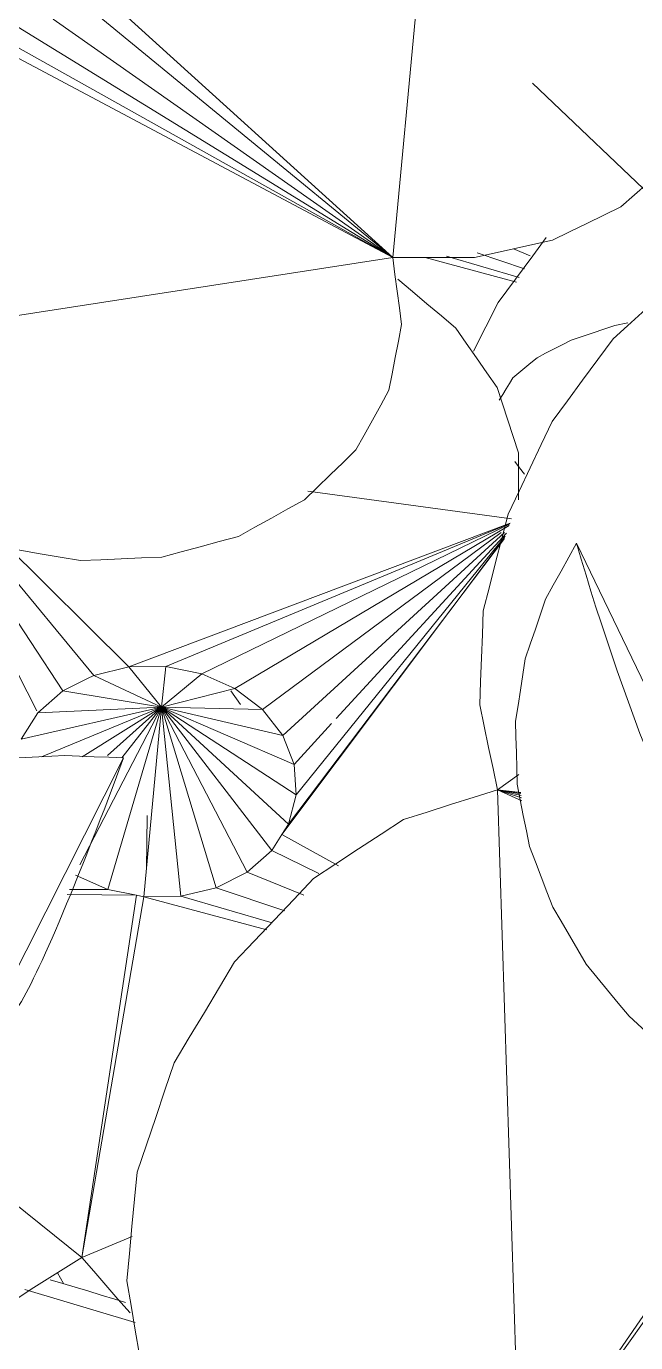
# Model space of a CAD drawing. Header units: metres. Extents: x -18.34 to -13.25, y -25.49 to -16.26.
# Drawn here: x -14.8876 to -14.8515, y -21.1851 to -21.1071 of the extents above; entities that cross this region are included whole.
import ezdxf

# ---------------------------------------------------------------- set-up
doc = ezdxf.new("R2010")
doc.units = ezdxf.units.M
doc.layers.add('Importações nas famílias', color=7, linetype='Continuous', lineweight=5)
doc.layers.add('Vegetação', color=7, linetype='Continuous', lineweight=5)

# ---------------------------------------------------------------- blocks, each defined once
blk = doc.blocks.new('Planta_pergolado_12200 - plantas pergolado_skp_Component_17-V3988-Pavimento 02 - Executivo')
at = {"layer": 'Importações nas famílias', "color": 9}
for p, q in [((-0.095809, 0.095989), (-0.093403, 0.094332)), ((-0.092362, 0.083996), (-0.094167, 0.083421)), ((-0.093433, 0.083388), (-0.092347, 0.083762)), ((-0.082161, 0.081909), (-0.081902, 0.079866)), ((-0.081602, 0.077504), (-0.079372, 0.059948)), ((-0.081211, 0.057591), (-0.085255, 0.061594)), ((-0.081252, 0.057532), (-0.08407, 0.060209)), ((-0.082884, 0.058831), (-0.081317, 0.057438)), ((-0.08219, 0.057956), (-0.081403, 0.057316)), ((-0.082106, 0.057623), (-0.0815, 0.057178))]:
    blk.add_line(p, q, dxfattribs=at)
at = {"layer": 'Importações nas famílias', "color": 9, "flags": 128}
for points in [[(-0.131002, 0.122107), (-0.132439, 0.122838), (-0.133876, 0.123569)], [(-0.127154, 0.119256), (-0.128233, 0.120056), (-0.129617, 0.121081), (-0.131002, 0.122107)], [(-0.077771, 0.084293), (-0.079031, 0.084979), (-0.080292, 0.085666)], [(-0.072935, 0.080649), (-0.074144, 0.08156), (-0.075353, 0.082471), (-0.076562, 0.083382), (-0.077771, 0.084293)], [(-0.068634, 0.076355), (-0.069709, 0.077428), (-0.070784, 0.078502), (-0.07186, 0.079575), (-0.072935, 0.080649)], [(-0.065161, 0.071702), (-0.066029, 0.072865), (-0.066898, 0.074028), (-0.067766, 0.075191), (-0.068634, 0.076355)], [(-0.062754, 0.067009), (-0.063356, 0.068182), (-0.063958, 0.069356), (-0.064559, 0.070529), (-0.065161, 0.071702)], [(-0.062272, 0.065204), (-0.062459, 0.065906), (-0.062754, 0.067009)]]:
    blk.add_lwpolyline(points, dxfattribs=at)
blk = doc.blocks.new('Planta_pergolado_12200 - plantas pergolado_skp_Component_16-V3989-Pavimento 02 - Executivo')
blk.add_blockref('Planta_pergolado_12200 - plantas pergolado_skp_Component_17-V3988-Pavimento 02 - Executivo', (0, 0))
blk = doc.blocks.new('Planta_pergolado_12200 - plantas pergolado_skp_-V4002-Pavimento 02 - Executivo')
blk.add_blockref('Planta_pergolado_12200 - plantas pergolado_skp_Component_16-V3989-Pavimento 02 - Executivo', (0, 0))
blk = doc.blocks.new('Planta_pergolado_12200 - plantas pergolado_skp_-V4003-Pavimento 02 - Executivo')
blk.add_blockref('Planta_pergolado_12200 - plantas pergolado_skp_-V4002-Pavimento 02 - Executivo', (0, 0))
blk = doc.blocks.new('Planta_pergolado_12200 - plantas pergolado_skp_-V4061-Pavimento 02 - Executivo')
blk.add_blockref('Planta_pergolado_12200 - plantas pergolado_skp_-V4003-Pavimento 02 - Executivo', (0, 0))
blk = doc.blocks.new('Planta_pergolado_12200 - plantas pergolado_skp_Component_12-V2193-Pavimento 02 - Executivo')
at = {"layer": 'Importações nas famílias', "color": 9}
blk.add_line((-0.191439, -0.143614), (-0.189474, -0.150136), dxfattribs=at)
at = {"layer": 'Importações nas famílias', "color": 9, "flags": 128}
for points in [[(-0.202731, -0.139592), (-0.202592, -0.138675), (-0.202453, -0.137757), (-0.202314, -0.136839)], [(-0.20266, -0.14319), (-0.202678, -0.142291), (-0.202696, -0.141391), (-0.202713, -0.140492), (-0.202731, -0.139592)], [(-0.201964, -0.146631), (-0.202138, -0.145771), (-0.202312, -0.144911), (-0.202486, -0.14405), (-0.20266, -0.14319)], [(-0.190263, -0.144177), (-0.190064, -0.144818), (-0.189817, -0.145615), (-0.189569, -0.146412)], [(-0.200659, -0.149834), (-0.200985, -0.149034), (-0.201311, -0.148233), (-0.201638, -0.147432), (-0.201964, -0.146631)], [(-0.189569, -0.146412), (-0.189353, -0.147155), (-0.189136, -0.147898), (-0.18892, -0.148641)], [(-0.198775, -0.152725), (-0.199246, -0.152002), (-0.199717, -0.15128), (-0.200188, -0.150557), (-0.200659, -0.149834)], [(-0.196357, -0.155234), (-0.196962, -0.154607), (-0.197566, -0.15398), (-0.19817, -0.153352), (-0.198775, -0.152725)], [(-0.193462, -0.157305), (-0.194186, -0.156787), (-0.194909, -0.15627), (-0.195633, -0.155752), (-0.196357, -0.155234)], [(-0.191809, -0.158096), (-0.192635, -0.1577), (-0.193462, -0.157305)]]:
    blk.add_lwpolyline(points, dxfattribs=at)
blk = doc.blocks.new('Planta_pergolado_12200 - plantas pergolado_skp_Component_16-V4068-Pavimento 02 - Executivo')
at = {"extrusion": (0, 0, -1), "zscale": -1, "rotation": 180}
blk.add_blockref('Planta_pergolado_12200 - plantas pergolado_skp_Component_12-V2193-Pavimento 02 - Executivo', (0, 0), dxfattribs=at)
blk = doc.blocks.new('Planta_pergolado_12200 - plantas pergolado_skp_Component_12-V968-Pavimento 02 - Executivo')
at = {"layer": 'Importações nas famílias', "color": 9}
blk.add_line((-0.154012, -0.137937), (-0.154821, -0.137363), dxfattribs=at)
blk = doc.blocks.new('Planta_pergolado_12200 - plantas pergolado_skp_Component_17-V4077-Pavimento 02 - Executivo')
at = {"layer": 'Importações nas famílias', "color": 9}
for p, q in [((-0.165864, 0.173814), (-0.187581, 0.146773)), ((-0.143795, 0.155285), (-0.155187, 0.149428)), ((-0.144634, 0.154043), (-0.154016, 0.147903)), ((-0.153093, 0.146066), (-0.14485, 0.152874)), ((-0.152599, 0.143983), (-0.145284, 0.151351)), ((-0.155305, 0.149368), (-0.156873, 0.15036)), ((-0.154978, 0.142053), (-0.156873, 0.15036)), ((-0.154978, 0.142053), (-0.157928, 0.149165)), ((-0.154016, 0.147903), (-0.155305, 0.149368)), ((-0.154978, 0.142053), (-0.155305, 0.149368)), ((-0.166123, 0.143522), (-0.166087, 0.147627)), ((-0.165776, 0.145236), (-0.165783, 0.147499)), ((-0.154978, 0.142053), (-0.154016, 0.147903)), ((-0.153278, 0.146436), (-0.154016, 0.147903)), ((-0.187581, 0.146773), (-0.186336, 0.143777)), ((-0.16621, 0.143091), (-0.187581, 0.146773)), ((-0.187581, 0.146773), (-0.166123, 0.143522)), ((-0.165776, 0.145236), (-0.164929, 0.147141)), ((-0.154978, 0.142053), (-0.164318, 0.146885)), ((-0.154978, 0.142053), (-0.15792, 0.146739)), ((-0.153093, 0.146066), (-0.154978, 0.142053)), ((-0.153278, 0.146436), (-0.153093, 0.146066)), ((-0.153093, 0.146066), (-0.152599, 0.143983)), ((-0.166123, 0.143522), (-0.165776, 0.145236)), ((-0.154978, 0.142053), (-0.165776, 0.145236)), ((-0.154978, 0.142053), (-0.157849, 0.145252)), ((-0.154978, 0.142053), (-0.15798, 0.144393)), ((-0.16621, 0.143091), (-0.166123, 0.143522)), ((-0.154978, 0.142053), (-0.152599, 0.143983)), ((-0.152599, 0.143983), (-0.152568, 0.141794)), ((-0.152599, 0.143983), (-0.14407, 0.121401)), ((-0.168164, 0.135806), (-0.16621, 0.143091)), ((-0.154978, 0.142053), (-0.16621, 0.143091)), ((-0.166178, 0.140903), (-0.16621, 0.143091)), ((-0.154978, 0.142053), (-0.166178, 0.140903)), ((-0.154978, 0.142053), (-0.165684, 0.138819)), ((-0.154978, 0.142053), (-0.164761, 0.136982)), ((-0.154978, 0.142053), (-0.163472, 0.135518)), ((-0.161905, 0.134525), (-0.154978, 0.142053)), ((-0.154978, 0.142053), (-0.160166, 0.134072)), ((-0.158374, 0.134189), (-0.154978, 0.142053)), ((-0.156651, 0.134869), (-0.154978, 0.142053)), ((-0.154978, 0.142053), (-0.155115, 0.136065)), ((-0.154978, 0.142053), (-0.153001, 0.13965)), ((-0.15387, 0.137696), (-0.154978, 0.142053)), ((-0.154978, 0.142053), (-0.152568, 0.141794)), ((-0.152568, 0.141794), (-0.153001, 0.13965)), ((-0.144092, 0.121409), (-0.152568, 0.141794)), ((-0.167753, 0.135496), (-0.166178, 0.140903)), ((-0.165684, 0.138819), (-0.166178, 0.140903)), ((-0.153001, 0.13965), (-0.15387, 0.137696)), ((-0.144136, 0.121425), (-0.153001, 0.13965)), ((-0.165684, 0.138819), (-0.167056, 0.134733)), ((-0.164761, 0.136982), (-0.165684, 0.138819)), ((-0.15387, 0.137696), (-0.154616, 0.136718)), ((-0.144208, 0.121452), (-0.15387, 0.137696)), ((-0.164761, 0.136982), (-0.166116, 0.13362)), ((-0.163472, 0.135518), (-0.164761, 0.136982)), ((-0.154616, 0.136718), (-0.155115, 0.136065)), ((-0.155115, 0.136065), (-0.156651, 0.134869)), ((-0.144634, 0.121917), (-0.155115, 0.136065)), ((-0.163472, 0.135518), (-0.164843, 0.132724)), ((-0.162533, 0.134923), (-0.163472, 0.135518)), ((-0.162533, 0.134923), (-0.16438, 0.131562)), ((-0.161905, 0.134525), (-0.162533, 0.134923)), ((-0.144994, 0.121738), (-0.162533, 0.134923)), ((-0.160166, 0.134072), (-0.161905, 0.134525)), ((-0.144982, 0.121734), (-0.161905, 0.134525)), ((-0.158374, 0.134189), (-0.160166, 0.134072)), ((-0.156651, 0.134869), (-0.158374, 0.134189)), ((-0.155953, 0.13197), (-0.158374, 0.134189)), ((-0.144634, 0.121724), (-0.156651, 0.134869)), ((-0.144851, 0.121686), (-0.160166, 0.134072)), ((-0.143825, 0.121312), (-0.142184, 0.133371)), ((-0.144661, 0.121617), (-0.155654, 0.131695))]:
    blk.add_line(p, q, dxfattribs=at)
at = {"layer": 'Importações nas famílias', "color": 9, "flags": 128}
for points in [[(-0.187581, 0.146773), (-0.188179, 0.147716), (-0.188776, 0.148659), (-0.189374, 0.149603), (-0.189972, 0.150546)], [(-0.190875, 0.143911), (-0.190052, 0.144626), (-0.189228, 0.145342), (-0.188404, 0.146057), (-0.187581, 0.146773)], [(-0.129621, 0.128047), (-0.130348, 0.127187), (-0.131075, 0.126326), (-0.131801, 0.125466), (-0.132528, 0.124606)], [(-0.132528, 0.124606), (-0.133405, 0.123997), (-0.134282, 0.123388), (-0.13516, 0.122779), (-0.136037, 0.122171)], [(-0.136037, 0.122171), (-0.137005, 0.121855), (-0.137973, 0.121539), (-0.138941, 0.121223), (-0.139909, 0.120907)], [(-0.139909, 0.120907), (-0.140902, 0.120905), (-0.141895, 0.120904), (-0.142702, 0.120903)]]:
    blk.add_lwpolyline(points, dxfattribs=at)
blk = doc.blocks.new('Planta_pergolado_12200 - plantas pergolado_skp_Component_16-V4078-Pavimento 02 - Executivo')
blk.add_blockref('Planta_pergolado_12200 - plantas pergolado_skp_Component_17-V4077-Pavimento 02 - Executivo', (0, 0))
at = {"extrusion": (0, 0, -1), "zscale": -1, "rotation": 180}
blk.add_blockref('Planta_pergolado_12200 - plantas pergolado_skp_Component_12-V968-Pavimento 02 - Executivo', (0, 0), dxfattribs=at)
blk = doc.blocks.new('Planta_pergolado_12200 - plantas pergolado_skp_Component_12-V2212-Pavimento 02 - Executivo')
at = {"layer": 'Importações nas famílias', "color": 9}
blk.add_line((-0.181522, -0.099991), (-0.145271, -0.117468), dxfattribs=at)
at = {"layer": 'Importações nas famílias', "color": 9, "flags": 128}
for points in [[(-0.180196, -0.104052), (-0.180527, -0.103037), (-0.180859, -0.102021), (-0.181191, -0.101006), (-0.181522, -0.099991)], [(-0.181522, -0.099991), (-0.181115, -0.100354), (-0.180709, -0.100718), (-0.180302, -0.101081), (-0.179895, -0.101444)], [(-0.179895, -0.101444), (-0.1794, -0.101822), (-0.178906, -0.1022), (-0.178411, -0.102578), (-0.177917, -0.102956)], [(-0.177917, -0.102956), (-0.17734, -0.103344), (-0.176764, -0.103731), (-0.176187, -0.104119), (-0.175611, -0.104507)], [(-0.178351, -0.107857), (-0.178812, -0.106905), (-0.179273, -0.105954), (-0.179735, -0.105003), (-0.180196, -0.104052)], [(-0.175611, -0.104507), (-0.174959, -0.104901), (-0.174307, -0.105295), (-0.173655, -0.105689), (-0.173003, -0.106083)], [(-0.173003, -0.106083), (-0.172282, -0.106478), (-0.171562, -0.106874), (-0.170842, -0.107269), (-0.170121, -0.107664)], [(-0.176032, -0.111317), (-0.176612, -0.110452), (-0.177192, -0.109587), (-0.177772, -0.108722), (-0.178351, -0.107857)], [(-0.170121, -0.107664), (-0.16934, -0.108057), (-0.16856, -0.108449), (-0.167779, -0.108842), (-0.166998, -0.109234)], [(-0.166998, -0.109234), (-0.166166, -0.10962), (-0.165333, -0.110005), (-0.164501, -0.11039), (-0.163668, -0.110775)], [(-0.173294, -0.11435), (-0.173978, -0.113592), (-0.174663, -0.112833), (-0.175348, -0.112075), (-0.176032, -0.111317)], [(-0.163668, -0.110775), (-0.162794, -0.111149), (-0.161919, -0.111523), (-0.161044, -0.111897), (-0.160169, -0.11227)], [(-0.160169, -0.11227), (-0.159262, -0.112628), (-0.158354, -0.112986), (-0.157446, -0.113344), (-0.156539, -0.113703)], [(-0.156539, -0.113703), (-0.155609, -0.114041), (-0.154679, -0.114379), (-0.153748, -0.114718), (-0.152818, -0.115056)], [(-0.170199, -0.116886), (-0.170973, -0.116252), (-0.171746, -0.115618), (-0.17252, -0.114984), (-0.173294, -0.11435)], [(-0.152818, -0.115056), (-0.151876, -0.115371), (-0.150933, -0.115686), (-0.149991, -0.116001), (-0.149048, -0.116316)], [(-0.166822, -0.118866), (-0.167666, -0.118371), (-0.16851, -0.117876), (-0.169355, -0.117381), (-0.170199, -0.116886)], [(-0.149048, -0.116316), (-0.148104, -0.116604), (-0.14716, -0.116892), (-0.146216, -0.11718), (-0.145271, -0.117468)], [(-0.145271, -0.117468), (-0.1461, -0.117924), (-0.146929, -0.11838), (-0.147757, -0.118836), (-0.148586, -0.119291)], [(-0.16324, -0.120242), (-0.164136, -0.119898), (-0.165031, -0.119554), (-0.165926, -0.11921), (-0.166822, -0.118866)], [(-0.148586, -0.119291), (-0.149471, -0.119594), (-0.150356, -0.119896), (-0.15124, -0.120199), (-0.152125, -0.120501)], [(-0.159539, -0.120982), (-0.160464, -0.120797), (-0.16139, -0.120612), (-0.162315, -0.120427), (-0.16324, -0.120242)], [(-0.152125, -0.120501), (-0.153045, -0.120643), (-0.153965, -0.120785), (-0.154885, -0.120927), (-0.155805, -0.121069)], [(-0.155805, -0.121069), (-0.156738, -0.121047), (-0.157672, -0.121025), (-0.158605, -0.121004), (-0.159539, -0.120982)]]:
    blk.add_lwpolyline(points, dxfattribs=at)
blk = doc.blocks.new('Planta_pergolado_12200 - plantas pergolado_skp_Component_12-V4079-Pavimento 02 - Executivo')
at = {"layer": 'Importações nas famílias', "color": 9}
for p, q in [((-0.171696, 0.151207), (-0.157984, 0.14429)), ((-0.16368, 0.146472), (-0.163, 0.146207))]:
    blk.add_line(p, q, dxfattribs=at)
at = {"layer": 'Importações nas famílias', "color": 9, "flags": 128}
for points in [[(-0.162774, 0.158568), (-0.163173, 0.158498), (-0.163571, 0.158428), (-0.16397, 0.158359), (-0.164368, 0.158289)], [(-0.161354, 0.158216), (-0.161709, 0.158304), (-0.162064, 0.158392), (-0.162419, 0.15848), (-0.162774, 0.158568)], [(-0.164368, 0.158289), (-0.164801, 0.158063), (-0.165233, 0.157837), (-0.165666, 0.157611), (-0.166099, 0.157385)], [(-0.160812, 0.157779), (-0.161051, 0.157972), (-0.161354, 0.158216)], [(-0.160142, 0.15724), (-0.160445, 0.157484), (-0.160748, 0.157728)], [(-0.166099, 0.157385), (-0.166556, 0.157008), (-0.167012, 0.156631), (-0.167469, 0.156254), (-0.167926, 0.155878)], [(-0.159165, 0.155664), (-0.15941, 0.156058), (-0.159654, 0.156452), (-0.159898, 0.156846), (-0.160142, 0.15724)], [(-0.167926, 0.155878), (-0.168396, 0.155359), (-0.168866, 0.15484), (-0.169336, 0.154321), (-0.169806, 0.153802)], [(-0.158448, 0.153525), (-0.158627, 0.15406), (-0.158807, 0.154595), (-0.158986, 0.15513), (-0.159165, 0.155664)], [(-0.169806, 0.153802), (-0.170279, 0.153153), (-0.170751, 0.152504), (-0.171223, 0.151855), (-0.171696, 0.151207)], [(-0.158006, 0.150873), (-0.158117, 0.151536), (-0.158227, 0.152199), (-0.158337, 0.152862), (-0.158448, 0.153525)], [(-0.173173, 0.151261), (-0.17321, 0.151217), (-0.173247, 0.151174), (-0.173284, 0.15113), (-0.173321, 0.151087)], [(-0.173321, 0.151087), (-0.173258, 0.151011), (-0.173196, 0.150934), (-0.173133, 0.150858), (-0.173071, 0.150782)], [(-0.172629, 0.151301), (-0.172765, 0.151291), (-0.172901, 0.151281), (-0.173037, 0.151271), (-0.173173, 0.151261)], [(-0.173071, 0.150782), (-0.17291, 0.150673), (-0.172749, 0.150565), (-0.172587, 0.150457), (-0.172426, 0.150348)], [(-0.171696, 0.151207), (-0.171929, 0.15123), (-0.172163, 0.151254), (-0.172396, 0.151277), (-0.172629, 0.151301)], [(-0.15785, 0.147771), (-0.157889, 0.148546), (-0.157928, 0.149322), (-0.157967, 0.150098), (-0.158006, 0.150873)], [(-0.172426, 0.150348), (-0.172168, 0.150209), (-0.17191, 0.15007), (-0.171652, 0.149931), (-0.171394, 0.149791)], [(-0.171394, 0.149791), (-0.171042, 0.149623), (-0.17069, 0.149454), (-0.170338, 0.149286), (-0.169986, 0.149117)], [(-0.169986, 0.149117), (-0.169543, 0.148921), (-0.169101, 0.148725), (-0.168659, 0.148529), (-0.168217, 0.148333)], [(-0.168217, 0.148333), (-0.167689, 0.148112), (-0.167162, 0.147891), (-0.166634, 0.147669), (-0.166107, 0.147448)], [(-0.166107, 0.147448), (-0.1655, 0.147204), (-0.164893, 0.14696), (-0.164287, 0.146716), (-0.16368, 0.146472)], [(-0.157984, 0.14429), (-0.157951, 0.14516), (-0.157917, 0.14603), (-0.157884, 0.1469), (-0.15785, 0.147771)], [(-0.163, 0.146207), (-0.162321, 0.145943), (-0.161642, 0.145679), (-0.160962, 0.145415)], [(-0.160962, 0.145415), (-0.160218, 0.145134), (-0.159473, 0.144852), (-0.158729, 0.144571), (-0.157984, 0.14429)]]:
    blk.add_lwpolyline(points, dxfattribs=at)
blk = doc.blocks.new('Planta_pergolado_12200 - plantas pergolado_skp_Component_17-V4080-Pavimento 02 - Executivo')
at = {"layer": 'Importações nas famílias', "color": 9}
for p, q in [((-0.1339, 0.164468), (-0.128344, 0.128345)), ((-0.128344, 0.128345), (-0.114218, 0.154867)), ((-0.128344, 0.128345), (-0.114681, 0.152726)), ((-0.114681, 0.150541), (-0.128344, 0.128345)), ((-0.114216, 0.148462), (-0.128344, 0.128345)), ((-0.11332, 0.14663), (-0.128344, 0.128345)), ((-0.11256, 0.145755), (-0.128344, 0.128345)), ((-0.09816, 0.125525), (-0.128344, 0.128345))]:
    blk.add_line(p, q, dxfattribs=at)
at = {"layer": 'Importações nas famílias', "color": 9, "flags": 128}
for points in [[(-0.146297, 0.146844), (-0.14609, 0.148043), (-0.145884, 0.149242), (-0.145678, 0.15044), (-0.145471, 0.151639)], [(-0.146087, 0.14202), (-0.14614, 0.143226), (-0.146192, 0.144432), (-0.146244, 0.145638), (-0.146297, 0.146844)], [(-0.144859, 0.137495), (-0.145166, 0.138626), (-0.145473, 0.139758), (-0.14578, 0.140889), (-0.146087, 0.14202)], [(-0.142694, 0.133577), (-0.143235, 0.134556), (-0.143776, 0.135536), (-0.144317, 0.136515), (-0.144859, 0.137495)], [(-0.13974, 0.130533), (-0.140478, 0.131294), (-0.141217, 0.132055), (-0.141955, 0.132816), (-0.142694, 0.133577)], [(-0.136199, 0.128571), (-0.137084, 0.129062), (-0.137969, 0.129552), (-0.138855, 0.130043), (-0.13974, 0.130533)], [(-0.132312, 0.127825), (-0.133284, 0.128011), (-0.134255, 0.128198), (-0.135227, 0.128385), (-0.136199, 0.128571)], [(-0.128344, 0.128345), (-0.129336, 0.128215), (-0.130328, 0.128085), (-0.13132, 0.127955), (-0.132312, 0.127825)], [(-0.128343, 0.1235), (-0.128343, 0.124711), (-0.128343, 0.125922), (-0.128344, 0.127133), (-0.128344, 0.128345)], [(-0.127313, 0.118889), (-0.127571, 0.120042), (-0.127828, 0.121194), (-0.128085, 0.122347), (-0.128343, 0.1235)], [(-0.125326, 0.114827), (-0.125822, 0.115842), (-0.126319, 0.116858), (-0.126816, 0.117873), (-0.127313, 0.118889)], [(-0.122515, 0.111589), (-0.123218, 0.112399), (-0.12392, 0.113208), (-0.124623, 0.114017), (-0.125326, 0.114827)]]:
    blk.add_lwpolyline(points, dxfattribs=at)
blk = doc.blocks.new('Planta_pergolado_12200 - plantas pergolado_skp_Component_16-V4081-Pavimento 02 - Executivo')
for name in ['Planta_pergolado_12200 - plantas pergolado_skp_Component_17-V4080-Pavimento 02 - Executivo', 'Planta_pergolado_12200 - plantas pergolado_skp_Component_12-V4079-Pavimento 02 - Executivo']:
    blk.add_blockref(name, (0, 0))
at = {"extrusion": (0, 0, -1), "zscale": -1, "rotation": 180}
blk.add_blockref('Planta_pergolado_12200 - plantas pergolado_skp_Component_12-V2212-Pavimento 02 - Executivo', (0, 0), dxfattribs=at)
blk = doc.blocks.new('Planta_pergolado_12200 - plantas pergolado_skp_Component_17-V4088-Pavimento 02 - Executivo')
at = {"layer": 'Importações nas famílias', "color": 9}
for p, q in [((-0.129791, 0.121026), (-0.128343, 0.126424)), ((-0.129517, 0.120855), (-0.128261, 0.125167)), ((-0.128063, 0.123347), (-0.129006, 0.120537)), ((-0.127829, 0.121194), (-0.128231, 0.120198))]:
    blk.add_line(p, q, dxfattribs=at)
blk = doc.blocks.new('Planta_pergolado_12200 - plantas pergolado_skp_Component_16-V4089-Pavimento 02 - Executivo')
blk.add_blockref('Planta_pergolado_12200 - plantas pergolado_skp_Component_17-V4088-Pavimento 02 - Executivo', (0, 0))
blk = doc.blocks.new('Planta_pergolado_12200 - plantas pergolado_skp_Component_12-V2227-Pavimento 02 - Executivo')
at = {"layer": 'Importações nas famílias', "color": 9}
blk.add_line((-0.132205, -0.114427), (-0.132371, -0.115194), dxfattribs=at)
at = {"layer": 'Importações nas famílias', "color": 9, "flags": 128}
for points in [[(-0.132371, -0.115194), (-0.132586, -0.115838), (-0.132802, -0.116483), (-0.133017, -0.117127), (-0.133233, -0.117772)], [(-0.133233, -0.117772), (-0.133492, -0.118279), (-0.133752, -0.118787), (-0.134012, -0.119294), (-0.134272, -0.119801)], [(-0.134272, -0.119801), (-0.134571, -0.120159), (-0.134869, -0.120517), (-0.135168, -0.120876), (-0.135466, -0.121234)], [(-0.140428, -0.121117), (-0.140803, -0.120832), (-0.141179, -0.120547)], [(-0.135466, -0.121234), (-0.135796, -0.121434), (-0.136126, -0.121635), (-0.136456, -0.121835), (-0.136785, -0.122035)]]:
    blk.add_lwpolyline(points, dxfattribs=at)
blk = doc.blocks.new('Planta_pergolado_12200 - plantas pergolado_skp_Component_16-V4091-Pavimento 02 - Executivo')
at = {"extrusion": (0, 0, -1), "zscale": -1, "rotation": 180}
blk.add_blockref('Planta_pergolado_12200 - plantas pergolado_skp_Component_12-V2227-Pavimento 02 - Executivo', (0, 0), dxfattribs=at)
blk = doc.blocks.new('Planta_pergolado_12200 - plantas pergolado_skp_Component_12-V2238-Pavimento 02 - Executivo')
at = {"layer": 'Importações nas famílias', "color": 9}
blk.add_line((-0.16139, -0.142898), (-0.164607, -0.142943), dxfattribs=at)
blk = doc.blocks.new('Planta_pergolado_12200 - plantas pergolado_skp_Component_17-V4098-Pavimento 02 - Executivo')
at = {"layer": 'Importações nas famílias', "color": 9}
blk.add_line((-0.188497, 0.148219), (-0.189136, 0.147853), dxfattribs=at)
blk = doc.blocks.new('Planta_pergolado_12200 - plantas pergolado_skp_Component_16-V4099-Pavimento 02 - Executivo')
blk.add_blockref('Planta_pergolado_12200 - plantas pergolado_skp_Component_17-V4098-Pavimento 02 - Executivo', (0, 0))
at = {"extrusion": (0, 0, -1), "zscale": -1.000000000000001, "rotation": 180}
blk.add_blockref('Planta_pergolado_12200 - plantas pergolado_skp_Component_12-V2238-Pavimento 02 - Executivo', (0, 0), dxfattribs=at)
blk = doc.blocks.new('Planta_pergolado_12200 - plantas pergolado_skp_-V4106-Pavimento 02 - Executivo')
blk.add_blockref('Planta_pergolado_12200 - plantas pergolado_skp_Component_16-V4099-Pavimento 02 - Executivo', (0, 0))
blk = doc.blocks.new('Planta_pergolado_12200 - plantas pergolado_skp_-V4107-Pavimento 02 - Executivo')
at = {"layer": 'Importações nas famílias', "color": 9}
blk.add_line((-0.13125, 0.106178), (-0.117998, 0.120066), dxfattribs=at)
for name in ['Planta_pergolado_12200 - plantas pergolado_skp_-V4106-Pavimento 02 - Executivo', 'Planta_pergolado_12200 - plantas pergolado_skp_Component_16-V4068-Pavimento 02 - Executivo', 'Planta_pergolado_12200 - plantas pergolado_skp_Component_16-V4081-Pavimento 02 - Executivo', 'Planta_pergolado_12200 - plantas pergolado_skp_Component_16-V4078-Pavimento 02 - Executivo', 'Planta_pergolado_12200 - plantas pergolado_skp_Component_16-V4091-Pavimento 02 - Executivo', 'Planta_pergolado_12200 - plantas pergolado_skp_Component_16-V4089-Pavimento 02 - Executivo']:
    blk.add_blockref(name, (0, 0))
blk = doc.blocks.new('Planta_pergolado_12200 - plantas pergolado_skp_Component_17-V4233-Pavimento 02 - Executivo')
at = {"layer": 'Importações nas famílias', "color": 9}
for p, q in [((-0.159879, 0.122135), (-0.201624, 0.1208)), ((-0.160532, 0.120707), (-0.159879, 0.122135)), ((-0.160349, 0.120727), (-0.159879, 0.122135)), ((-0.160207, 0.120743), (-0.159879, 0.122135)), ((-0.160109, 0.120754), (-0.159879, 0.122135)), ((-0.160052, 0.12076), (-0.159879, 0.122135)), ((-0.160036, 0.120762), (-0.159879, 0.122135)), ((-0.159879, 0.122135), (-0.15896, 0.120882)), ((-0.179627, 0.105079), (-0.201624, 0.1208)), ((-0.201624, 0.1208), (-0.179441, 0.105538))]:
    blk.add_line(p, q, dxfattribs=at)
at = {"layer": 'Importações nas famílias', "color": 9, "flags": 128}
for points in [[(-0.188969, 0.144105), (-0.190431, 0.143852), (-0.191894, 0.1436), (-0.193357, 0.143347), (-0.194819, 0.143094)], [(-0.182527, 0.143487), (-0.184138, 0.143642), (-0.185748, 0.143796), (-0.187358, 0.14395), (-0.188969, 0.144105)], [(-0.176046, 0.141295), (-0.177666, 0.141843), (-0.179286, 0.142391), (-0.180907, 0.142939), (-0.182527, 0.143487)], [(-0.170077, 0.137714), (-0.171569, 0.13861), (-0.173061, 0.139505), (-0.174553, 0.1404), (-0.176046, 0.141295)], [(-0.165132, 0.133052), (-0.166368, 0.134218), (-0.167605, 0.135383), (-0.168841, 0.136549), (-0.170077, 0.137714)], [(-0.161633, 0.127707), (-0.162508, 0.129043), (-0.163383, 0.13038), (-0.164257, 0.131716), (-0.165132, 0.133052)], [(-0.159879, 0.122135), (-0.160318, 0.123528), (-0.160756, 0.124921), (-0.161195, 0.126314), (-0.161633, 0.127707)], [(-0.154845, 0.123196), (-0.156103, 0.122931), (-0.157362, 0.122666), (-0.158621, 0.1224), (-0.159879, 0.122135)], [(-0.149274, 0.122987), (-0.150666, 0.123039), (-0.152059, 0.123091), (-0.153452, 0.123144), (-0.154845, 0.123196)], [(-0.143546, 0.12152), (-0.144978, 0.121887), (-0.14641, 0.122254), (-0.147842, 0.12262), (-0.149274, 0.122987)], [(-0.138051, 0.118898), (-0.139425, 0.119553), (-0.140798, 0.120209), (-0.142172, 0.120865), (-0.143546, 0.12152)], [(-0.133164, 0.115297), (-0.134386, 0.116197), (-0.135608, 0.117097), (-0.136829, 0.117998), (-0.138051, 0.118898)], [(-0.129218, 0.110964), (-0.130205, 0.112047), (-0.131191, 0.11313), (-0.132178, 0.114214), (-0.133164, 0.115297)]]:
    blk.add_lwpolyline(points, dxfattribs=at)
blk = doc.blocks.new('Planta_pergolado_12200 - plantas pergolado_skp_Component_16-V4234-Pavimento 02 - Executivo')
blk.add_blockref('Planta_pergolado_12200 - plantas pergolado_skp_Component_17-V4233-Pavimento 02 - Executivo', (0, 0))
blk = doc.blocks.new('Planta_pergolado_12200 - plantas pergolado_skp_-V4246-Pavimento 02 - Executivo')
blk.add_blockref('Planta_pergolado_12200 - plantas pergolado_skp_Component_16-V4234-Pavimento 02 - Executivo', (0, 0))
blk = doc.blocks.new('Planta_pergolado_12200 - plantas pergolado_skp_-V4247-Pavimento 02 - Executivo')
blk.add_blockref('Planta_pergolado_12200 - plantas pergolado_skp_-V4246-Pavimento 02 - Executivo', (0, 0))
blk = doc.blocks.new('Planta_pergolado_12200 - plantas pergolado_skp_-V4293-Pavimento 02 - Executivo')
for name in ['Planta_pergolado_12200 - plantas pergolado_skp_-V4107-Pavimento 02 - Executivo', 'Planta_pergolado_12200 - plantas pergolado_skp_-V4247-Pavimento 02 - Executivo']:
    blk.add_blockref(name, (0, 0))
blk = doc.blocks.new('Planta_pergolado_12200 - Planta_pergolado_12200-V4294-Pavimento 02 - Executivo')
for name in ['Planta_pergolado_12200 - plantas pergolado_skp_-V4293-Pavimento 02 - Executivo', 'Planta_pergolado_12200 - plantas pergolado_skp_-V4061-Pavimento 02 - Executivo']:
    blk.add_blockref(name, (0, 0))

msp = doc.modelspace()

# ---------------------------------------------------------------- block references
at = {"layer": 'Vegetação', "color": 9, "rotation": 89.99999999999997}
msp.add_blockref('Planta_pergolado_12200 - Planta_pergolado_12200-V4294-Pavimento 02 - Executivo', (-14.737518, -20.992449), dxfattribs=at)

doc.saveas('drawing.dxf')
